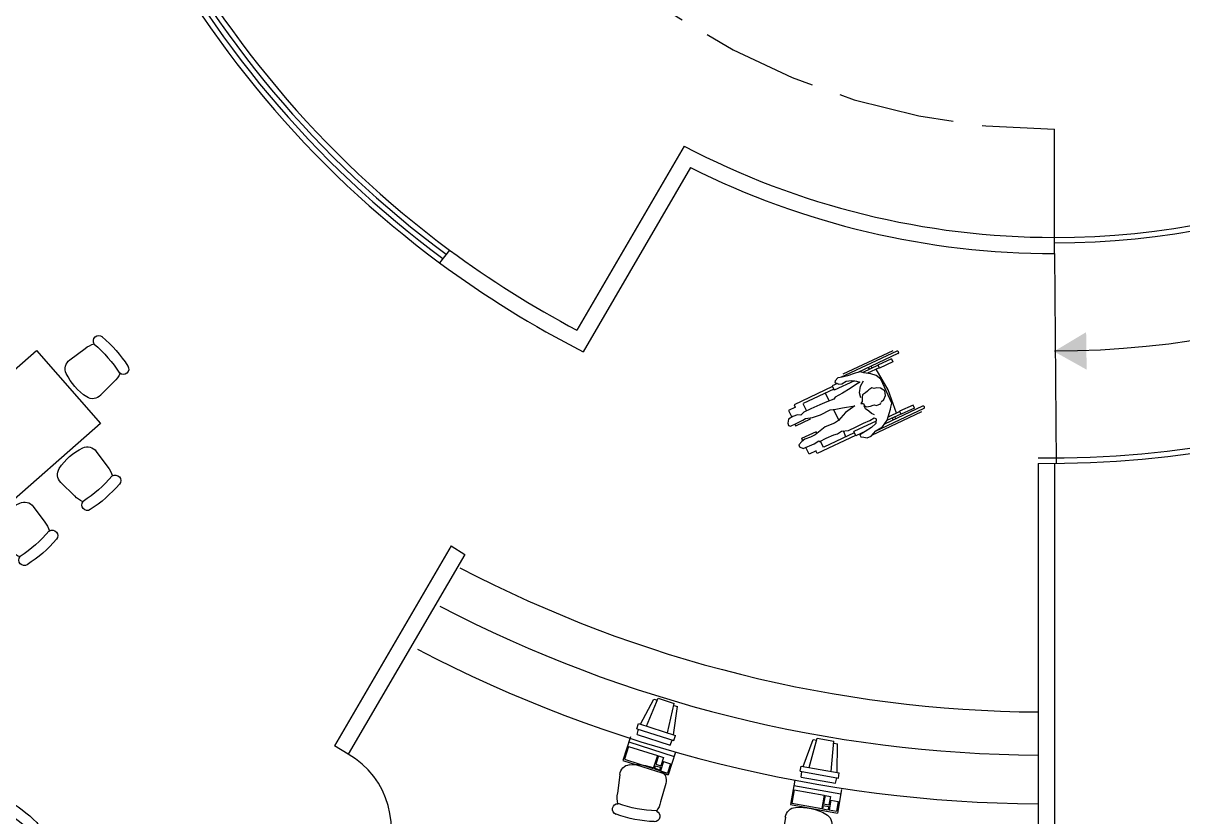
# Model space of a CAD drawing. Extents: x 115 to 1469, y 94 to 338.
# Drawn here: x 334.59 to 345.33, y 296.37 to 303.72 of the extents above; entities that cross this region are included whole.
import ezdxf

# ---------------------------------------------------------------- set-up
doc = ezdxf.new("R2010")
doc.units = 0
doc.linetypes.add('ACAD_ISO02W100', pattern=[15, 12, -3])
doc.layers.get('0').update_dxf_attribs({"linetype": 'CONTINUOUS'})
for name, color, linetype in [('PAREDE', 6, 'CONTINUOUS'), ('PROJ', 1, 'CONTINUOUS'), ('TRACO01', 7, 'CONTINUOUS'), ('TRACO02', 4, 'CONTINUOUS')]:
    doc.layers.add(name, color=color, linetype=linetype)

# ---------------------------------------------------------------- blocks, each defined once
blk = doc.blocks.new('BBPSTG01')
for p, q in [((-0.127, 0.217), (-0.305, 0.202)), ((-0.127, -0.217), (-0.305, -0.205))]:
    blk.add_line(p, q)
for centre, radius, start, end in [((-0.445, 0.172), 0.0508, 8.4555, 171.5445), ((-0.118, 0.116), 0.102, 16.1087, 95), ((0.711, 0), 1.219, 171.5445, 188.4555), ((0.812, 0), 1.219, 171.5445, 188.4555), ((-0.305, -0.001), 0.203, 90, 116.2122), ((-0.521, 0), 0.521, 343.8913, 16.1087), ((-0.445, -0.172), 0.0508, 188.4555, 351.5445), ((-0.305, -0.001), 0.203, 243.618, 270), ((-0.118, -0.116), 0.102, 265, 343.8913)]:
    blk.add_arc(centre, radius, start, end)
blk = doc.blocks.new('BIPMAN11')
for p, q in [((-0.234, 0.295), (0.263, 0.295)), ((-0.234, 0.27), (0.157, 0.27)), ((-0.203, 0.314), (0.31, 0.314)), ((-0.158, 0.254), (-0.158, 0.223)), ((-0.158, 0.254), (-0.021, 0.254)), ((-0.158, 0.223), (-0.021, 0.223)), ((-0.021, 0.254), (-0.021, 0.223)), ((-0.021, 0.251), (0.122, 0.251)), ((-0.021, 0.226), (0.098, 0.226)), ((0.012, 0.226), (-0.008, -0.001)), ((0.041, 0.27), (0.041, 0.251)), ((0.066, 0.27), (0.066, 0.251)), ((0.089, 0.226), (0.087, 0.214)), ((0.342, 0.257), (0.444, 0.257)), ((0.444, 0.257), (0.444, 0.213)), ((0.444, 0.251), (0.837, 0.251)), ((0.444, 0.226), (0.757, 0.226)), ((0.53, 0.226), (0.527, 0.166)), ((0.759, 0.226), (0.759, 0.162)), ((0.835, 0.226), (0.907, 0.226)), ((0.837, 0.251), (0.837, 0.226)), ((0.907, 0.226), (0.907, 0.157)), ((0.215, 0.213), (0.444, 0.213)), ((0.523, 0.056), (0.523, 0.055)), ((0.523, 0.055), (0.526, -0.052)), ((0.759, 0.084), (0.759, 0.066)), ((0.759, 0.066), (0.909, 0.066)), ((0.907, 0.089), (0.907, 0.066)), ((-0.008, -0.001), (0.012, -0.222)), ((0.759, -0.062), (0.909, -0.062)), ((0.759, -0.076), (0.759, -0.062)), ((0.907, -0.081), (0.907, -0.062)), ((0.088, -0.214), (0.089, -0.222)), ((0.238, -0.21), (0.444, -0.21)), ((0.444, -0.254), (0.444, -0.21)), ((0.528, -0.141), (0.53, -0.222)), ((0.759, -0.222), (0.759, -0.146)), ((0.907, -0.222), (0.907, -0.152)), ((-0.234, -0.267), (0.178, -0.267)), ((-0.234, -0.292), (0.341, -0.292)), ((-0.203, -0.311), (0.31, -0.311)), ((-0.158, -0.219), (-0.021, -0.219)), ((-0.158, -0.25), (-0.158, -0.219)), ((-0.158, -0.25), (-0.021, -0.25)), ((-0.021, -0.25), (-0.021, -0.219)), ((-0.021, -0.222), (0.1, -0.222)), ((-0.021, -0.247), (0.135, -0.247)), ((0.041, -0.247), (0.041, -0.267)), ((0.066, -0.247), (0.066, -0.267)), ((0.143, -0.254), (0.143, -0.253)), ((0.143, -0.254), (0.143, -0.254)), ((0.391, -0.254), (0.444, -0.254)), ((0.444, -0.222), (0.757, -0.222)), ((0.444, -0.247), (0.837, -0.247)), ((0.835, -0.222), (0.907, -0.222)), ((0.837, -0.247), (0.837, -0.222))]:
    blk.add_line(p, q)
blk.add_lwpolyline([(0.012, 0.125), (0.009, -0.12), (0.035, -0.168), (0.074, -0.205), (0.128, -0.241), (0.153, -0.261), (0.201, -0.272), (0.277, -0.278), (0.325, -0.289), (0.365, -0.301), (0.401, -0.286), (0.41, -0.272), (0.381, -0.244), (0.356, -0.236), (0.308, -0.238), (0.26, -0.224), (0.221, -0.199), (0.198, -0.176), (0.255, -0.171), (0.305, -0.162), (0.387, -0.154), (0.463, -0.148), (0.483, -0.137), (0.553, -0.143), (0.621, -0.145), (0.714, -0.148), (0.785, -0.145), (0.821, -0.134), (0.849, -0.148), (0.895, -0.154), (0.94, -0.148), (0.962, -0.117), (0.965, -0.095), (0.951, -0.081), (0.895, -0.081), (0.827, -0.083), (0.796, -0.086), (0.734, -0.069), (0.655, -0.058), (0.556, -0.061), (0.506, -0.047), (0.446, -0.03), (0.334, 0.001), (0.438, 0.021), (0.528, 0.058), (0.57, 0.066), (0.663, 0.06), (0.779, 0.089), (0.827, 0.089), (0.883, 0.083), (0.917, 0.091), (0.957, 0.108), (0.957, 0.128), (0.934, 0.156), (0.824, 0.159), (0.773, 0.153), (0.768, 0.162), (0.7, 0.159), (0.624, 0.162), (0.59, 0.168), (0.545, 0.159), (0.483, 0.184), (0.404, 0.184), (0.328, 0.182), (0.266, 0.182), (0.218, 0.179), (0.204, 0.193), (0.226, 0.232), (0.28, 0.249), (0.348, 0.258), (0.404, 0.263), (0.404, 0.286), (0.381, 0.3), (0.356, 0.317), (0.317, 0.32), (0.255, 0.292), (0.184, 0.286), (0.119, 0.249), (0.049, 0.17), (0.035, 0.153)], close=True)
for points in [[(0.204, 0.153), (0.224, 0.131), (0.238, 0.1), (0.255, 0.069), (0.255, 0.038)], [(0.097, 0.072), (0.066, 0.063), (0.035, 0.035), (0.021, -0.007), (0.049, -0.047), (0.077, -0.064), (0.102, -0.069), (0.119, -0.083), (0.153, -0.078), (0.17, -0.072), (0.193, -0.067), (0.224, -0.061), (0.238, -0.044), (0.249, -0.016), (0.255, -0.007), (0.274, 0.004), (0.252, 0.015), (0.252, 0.038), (0.238, 0.055), (0.204, 0.066), (0.176, 0.069), (0.164, 0.069), (0.153, 0.083), (0.108, 0.086), (0.105, 0.077)], [(0.252, -0.041), (0.243, -0.089), (0.209, -0.143), (0.164, -0.174)]]:
    blk.add_lwpolyline(points)
for centre in [(-0.234, 0.283), (-0.234, -0.28)]:
    blk.add_arc(centre, 0.0125, 90, 270)

msp = doc.modelspace()

# ---------------------------------------------------------------- hatches: boundary and pattern name
msp.add_hatch(color=2).paths.add_polyline_path([(344.136, 300.68), (344.439, 300.511), (344.434, 300.858)])

# ---------------------------------------------------------------- linework, layer by layer
at = {"color": 1}
msp.add_line((344.14, 301.585), (344.156, 299.644), dxfattribs=at)
for p, q in [((333.514, 299.635), (334.718, 300.689)), ((334.718, 300.689), (335.311, 300.012)), ((335.311, 300.012), (334.107, 298.958))]:
    msp.add_line(p, q)
msp.add_arc((337.205, 296.265), 0.797, 331.0511, 59.9353, dxfattribs=at)
at = {"layer": 'PAREDE'}
for p, q in [((340.714, 302.579), (339.72, 300.876)), ((340.772, 302.381), (339.778, 300.677)), ((344.14, 301.585), (344.14, 301.735)), ((338.541, 301.618), (338.449, 301.5)), ((343.99, 299.644), (343.99, 296.944)), ((344.14, 299.644), (344.14, 294.194)), ((338.555, 298.881), (337.475, 297.03)), ((338.555, 298.881), (338.683, 298.802)), ((338.683, 298.802), (337.604, 296.954)), ((337.604, 296.954), (337.475, 297.03)), ((343.99, 296.944), (343.99, 294.344))]:
    msp.add_line(p, q, dxfattribs=at)
at = {"layer": 'PAREDE', "color": 1}
for radius, start, end in [(9.465, 180, 233.5103), (9.315, 179.9793, 233.5318)]:
    msp.add_arc((344.078, 309.109), radius, start, end, dxfattribs=at)
at = {"layer": 'PAREDE', "color": 3}
for radius, start, end in [(9.415, 179.9932, 233.5174), (9.365, 179.9862, 233.5245)]:
    msp.add_arc((344.078, 309.109), radius, start, end, dxfattribs=at)
at = {"layer": 'PAREDE'}
for centre, radius, start, end in [((344.078, 309.109), 9.415, 269.4661, 359.077), ((344.14, 309.108), 7.423, 270, 358.8421), ((344.14, 309.108), 7.373, 270, 358.8342), ((344.14, 309.108), 7.373, 242.3115, 270), ((344.14, 309.108), 7.523, 243.4041, 270), ((344.078, 309.109), 9.315, 233.5318, 242.1058), ((344.078, 309.109), 9.465, 233.5103, 242.9772)]:
    msp.add_arc(centre, radius, start, end, dxfattribs=at)
at = {"layer": 'PAREDE', "color": 6}
msp.add_arc((344.078, 309.109), 9.465, 269.4661, 359.0819, dxfattribs=at)
at = {"layer": 'PROJ', "linetype": 'ACAD_ISO02W100', "ltscale": 0.09}
msp.add_line((344.14, 301.735), (344.14, 302.735), dxfattribs=at)
msp.add_arc((344.14, 309.108), 6.373, 94.0033, 270, dxfattribs=at)
at = {"layer": 'PROJ', "color": 2, "ltscale": 0.09}
msp.add_arc((344.14, 309.108), 8.423, 270, 358.9796, dxfattribs=at)
at = {"layer": 'PROJ', "color": 0, "ltscale": 0.09}
for radius, end in [(11.765, 269.5705), (12.165, 269.5846), (12.615, 269.5846)]:
    msp.add_arc((344.078, 309.109), radius, 242.4573, end, dxfattribs=at)
at = {"layer": 'TRACO01', "color": 0}
for p, q in [((340.199, 297.026), (340.16, 296.907)), ((340.199, 297.026), (340.465, 296.94)), ((340.465, 296.94), (340.427, 296.821)), ((340.475, 296.937), (340.45, 296.861)), ((340.475, 296.937), (340.522, 296.922)), ((340.522, 296.922), (340.498, 296.846)), ((340.16, 296.907), (340.427, 296.821)), ((340.446, 296.847), (340.437, 296.818)), ((340.437, 296.818), (340.484, 296.803)), ((340.446, 296.847), (340.493, 296.832)), ((340.45, 296.861), (340.498, 296.846)), ((340.493, 296.832), (340.484, 296.803)), ((340.521, 296.886), (340.494, 296.8)), ((340.521, 296.886), (340.588, 296.864)), ((340.588, 296.864), (340.56, 296.779)), ((340.494, 296.8), (340.56, 296.779)), ((341.732, 296.623), (341.71, 296.5)), ((341.732, 296.623), (342.008, 296.574)), ((341.71, 296.5), (341.986, 296.451)), ((342.008, 296.574), (341.986, 296.451)), ((342.018, 296.572), (342.003, 296.493)), ((342.003, 296.493), (342.053, 296.484)), ((342.018, 296.572), (342.067, 296.563)), ((342.067, 296.563), (342.053, 296.484)), ((342.07, 296.527), (342.054, 296.438)), ((342.07, 296.527), (342.139, 296.515)), ((342.139, 296.515), (342.123, 296.426)), ((342.001, 296.479), (341.995, 296.449)), ((341.995, 296.449), (342.045, 296.44)), ((342.001, 296.479), (342.05, 296.47)), ((342.05, 296.47), (342.045, 296.44)), ((342.054, 296.438), (342.123, 296.426))]:
    msp.add_line(p, q, dxfattribs=at)
at = {"layer": 'TRACO02', "color": 0}
for p, q in [((340.309, 297.23), (340.432, 297.464)), ((340.364, 297.213), (340.473, 297.472)), ((340.432, 297.464), (340.465, 297.453)), ((340.473, 297.472), (340.622, 297.424)), ((340.559, 297.15), (340.622, 297.424)), ((340.614, 297.132), (340.65, 297.394)), ((340.617, 297.404), (340.65, 297.394)), ((340.275, 297.189), (340.29, 297.236)), ((340.29, 297.236), (340.633, 297.126)), ((340.275, 297.189), (340.618, 297.079)), ((340.278, 297.135), (340.289, 297.184)), ((340.278, 297.135), (340.584, 297.037)), ((340.618, 297.079), (340.633, 297.126)), ((340.216, 297.114), (340.146, 296.896)), ((340.201, 297.067), (340.62, 296.933)), ((340.584, 297.037), (340.603, 297.083)), ((341.815, 296.84), (341.906, 297.088)), ((341.871, 296.83), (341.945, 297.101)), ((341.906, 297.088), (341.94, 297.082)), ((341.945, 297.101), (342.099, 297.074)), ((342.073, 296.794), (342.099, 297.074)), ((342.097, 297.054), (342.131, 297.048)), ((342.13, 296.784), (342.131, 297.048)), ((340.633, 296.971), (340.565, 296.761)), ((340.146, 296.896), (340.565, 296.761)), ((341.786, 296.795), (341.795, 296.844)), ((341.795, 296.844), (342.149, 296.78)), ((341.738, 296.713), (341.697, 296.487)), ((341.786, 296.795), (342.141, 296.731)), ((341.797, 296.742), (341.801, 296.792)), ((341.797, 296.742), (342.113, 296.685)), ((342.113, 296.685), (342.126, 296.734)), ((342.141, 296.731), (342.149, 296.78)), ((341.729, 296.665), (342.162, 296.587)), ((342.17, 296.627), (342.131, 296.409)), ((341.697, 296.487), (342.131, 296.409))]:
    msp.add_line(p, q, dxfattribs=at)

# ---------------------------------------------------------------- block references
at = {"xscale": -1}
for p, rotation in [((335.073, 300.354), 41.20160941165791), ((335.024, 299.707), 311.2016094116581), ((334.441, 299.197), 311.2016094116581), ((340.354, 296.849), 259.0971639827775), ((334.276, 296.037), 52.4854789989818), ((341.889, 296.45), 257.7581729723244)]:
    msp.add_blockref('BBPSTG01', p, dxfattribs=dict(at, rotation=rotation))
at = {"color": 3, "rotation": 205.1308014447119}
msp.add_blockref('BIPMAN11', (342.594, 300.319), dxfattribs=at)

doc.saveas('drawing.dxf')
